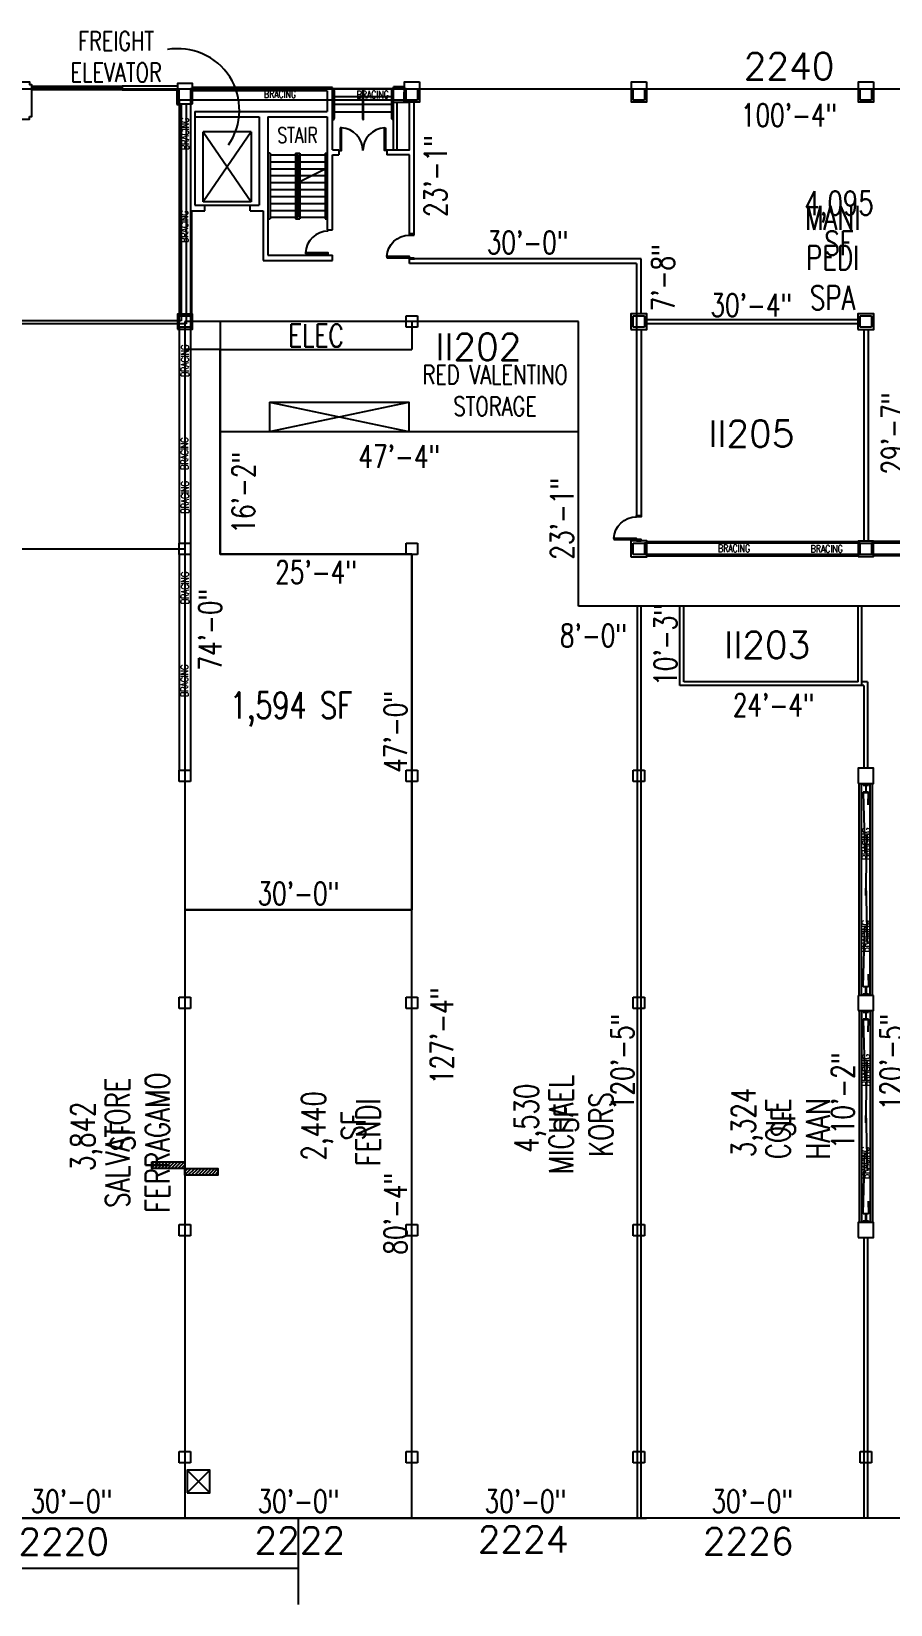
# Model space of a CAD drawing. Extents: x -13345 to 10098, y -1643 to 9113.
# Drawn here: x 3915 to 5277, y 1573 to 4067 of the extents above; entities that cross this region are included whole.
import ezdxf
from ezdxf.enums import TextEntityAlignment as Align

# ---------------------------------------------------------------- set-up
doc = ezdxf.new("R2010")
doc.units = 0
doc.header["$LTSCALE"] = 192
doc.header["$MEASUREMENT"] = 0
doc.linetypes.add('DASHED', pattern=[0.75, 0.5, -0.25])
doc.linetypes.add('DASHED2', pattern=[0.375, 0.25, -0.125])
doc.layers.get('0').update_dxf_attribs({"linetype": 'CONTINUOUS'})
doc.layers.get('DEFPOINTS').update_dxf_attribs({"linetype": 'CONTINUOUS'})
for name, color, linetype in [('ARCH-DOORS-EXTERIOR', 7, 'CONTINUOUS'), ('ARCH-DOORS-INTERIOR', 7, 'CONTINUOUS'), ('ARCH-FEATURES', 2, 'CONTINUOUS'), ('ARCH-WALLS-EXTERIOR', 5, 'CONTINUOUS'), ('ARCH-WALLS-INTERIOR', 1, 'CONTINUOUS'), ('DIMENSIONS-TENANT', 7, 'CONTINUOUS'), ('FM-SPNO', 3, 'CONTINUOUS'), ('FM-TENANT-SF', 6, 'CONTINUOUS'), ('FM-TEXT-TENANT', 6, 'CONTINUOUS'), ('STRUCTURAL-BRACING', 1, 'DASHED'), ('STRUCTURAL-COLUMNS', 3, 'CONTINUOUS'), ('TENANT-DEMISING', 4, 'CONTINUOUS'), ('TENANT-STOREFRONT-LEASELINE', 3, 'DASHED2'), ('TEXT-GENERAL', 2, 'CONTINUOUS')]:
    doc.layers.add(name, color=color, linetype=linetype)
doc.layers.add('COMMON AREA FILL', color=7, linetype='CONTINUOUS', true_color=0xdedede)
doc.styles.add('FMSTXT', font='simplex.shx', dxfattribs={"width": 0.75})
doc.styles.add('SIMPLEX', font='SIMPLEX.shx', dxfattribs={"width": 0.75})
doc.styles.get("Standard").update_dxf_attribs({"font": 'txt.shx', "width": 0.75})
doc.dimstyles.new('LP-SP-MP (without ticks)', dxfattribs={"dimscale": 0, "dimtxt": 36, "dimasz": 12, "dimexe": 8, "dimexo": 8, "dimgap": 8, "dimtad": 1, "dimdec": 0, "dimrnd": 0.0625, "dimzin": 3, "dimdsep": 46, "dimlunit": 4, "dimtxsty": 'Standard', "dimblk1": 'OBLIQUE', "dimblk2": 'OBLIQUE', "dimsah": 1, "dimcen": 0.5, "dimse1": 1, "dimse2": 1, "dimsd1": 1, "dimsd2": 1, "dimclrt": 256, "dimadec": 0, "dimazin": 0, "dimtfac": 6, "dimtdec": 0, "dimtofl": 0, "dimtmove": 0, "dimatfit": 3, "dimldrblk": 'OBLIQUE', "dimfxl": 1, "dimfrac": 2, "dimtolj": 1, "dimtzin": 3, "dimarcsym": 0})

# ---------------------------------------------------------------- blocks, each defined once
blk = doc.blocks.new('UNITSQUARE')
for p, q in [((1, 1), (0, 1)), ((0, 1), (0, 0)), ((0, 0), (1, 0)), ((1, 0), (1, 1))]:
    blk.add_line(p, q)
blk = doc.blocks.new('*D17')
at = {"layer": 'DEFPOINTS', "color": 0, "transparency": 16777216}
for p in [(3798.1, 1710.8), (4158.1, 1710.8), (4158.1, 1710.8)]:
    blk.add_point(p, dxfattribs=at)
at = {"layer": 'DIMENSIONS-TENANT', "transparency": 16777216, "insert": (3978.1, 1736.8), "char_height": 36, "attachment_point": 5}
blk.add_mtext('\\A1;30\'-0"', dxfattribs=at)
blk = doc.blocks.new('_OBLIQUE')
at = {"color": 0, "linetype": 'ByBlock'}
blk.add_line((-0.5, -0.5), (0.5, 0.5), dxfattribs=at)
blk = doc.blocks.new('*D22')
at = {"layer": 'DEFPOINTS', "color": 0, "transparency": 16777216}
for p in [(4158.1, 1710.8), (4518.1, 1710.8), (4518.1, 1710.8)]:
    blk.add_point(p, dxfattribs=at)
at = {"layer": 'DIMENSIONS-TENANT', "transparency": 16777216, "insert": (4338.1, 1736.8), "char_height": 36, "attachment_point": 5}
blk.add_mtext('\\A1;30\'-0"', dxfattribs=at)
blk = doc.blocks.new('fms4rm')
blk.add_attdef('FMS:RMID', text='', height=12).set_placement((0, 0), align=Align.MIDDLE_CENTER)
blk = doc.blocks.new('*D53')
at = {"layer": 'DEFPOINTS', "color": 0, "transparency": 16777216}
for p in [(4518.1, 3238.4), (4518.1, 1710.8), (4591.5, 1710.8)]:
    blk.add_point(p, dxfattribs=at)
at = {"layer": 'DIMENSIONS-TENANT', "transparency": 16777216, "insert": (4565.5, 2474.6), "char_height": 36, "attachment_point": 5, "rotation": 90}
blk.add_mtext('\\A1;127\'-4"', dxfattribs=at)
blk = doc.blocks.new('*D125')
at = {"layer": 'DEFPOINTS', "color": 0, "transparency": 16777216}
for p in [(4214.1, 3432.8), (4782.1, 3432.8), (4214.1, 3366.9)]:
    blk.add_point(p, dxfattribs=at)
at = {"layer": 'DIMENSIONS-TENANT', "transparency": 16777216, "insert": (4498.1, 3392.9), "char_height": 36, "attachment_point": 5}
blk.add_mtext('\\A1;47\'-4"', dxfattribs=at)
blk = doc.blocks.new('*D126')
at = {"layer": 'DEFPOINTS', "color": 0, "transparency": 16777216}
for p in [(4214.1, 3432.8), (4214.1, 3238.4), (4276.8, 3238.4)]:
    blk.add_point(p, dxfattribs=at)
at = {"layer": 'DIMENSIONS-TENANT', "transparency": 16777216, "insert": (4250.8, 3335.6), "char_height": 36, "attachment_point": 5, "rotation": 90}
blk.add_mtext('\\A1;16\'-2"', dxfattribs=at)
blk = doc.blocks.new('*D127')
at = {"layer": 'DEFPOINTS', "color": 0, "transparency": 16777216}
for p in [(4214.1, 3238.4), (4518.1, 3238.4), (4518.1, 3183.8)]:
    blk.add_point(p, dxfattribs=at)
at = {"layer": 'DIMENSIONS-TENANT', "transparency": 16777216, "insert": (4366.1, 3209.8), "char_height": 36, "attachment_point": 5}
blk.add_mtext('\\A1;25\'-4"', dxfattribs=at)
blk = doc.blocks.new('A$C1467163B')
at = {"layer": 'STRUCTURAL-BRACING', "ltscale": 10}
for p, q in [((-18, 342), (-18, 0)), ((0, 342), (0, 0))]:
    blk.add_line(p, q, dxfattribs=at)
at = {"layer": 'STRUCTURAL-BRACING', "style": 'SIMPLEX', "width": 0.75}
for p in [(-8.9, 288.8), (-9.6, 141.8)]:
    blk.add_text('BRACING', height=12, rotation=90, dxfattribs=at).set_placement(p, align=Align.MIDDLE_CENTER)
blk = doc.blocks.new('elevation change')
at = {"layer": 'ARCH-FEATURES'}
h = blk.add_hatch(dxfattribs=at)
h.set_pattern_fill('ANSI31', color=256, scale=30)
h.paths.add_polyline_path([(8820.1, -2.2), (8872.5, -2.2), (8872.5, -12.7), (8820.1, -12.7)])
h.paths.add_polyline_path([(8872.5, -12.7), (8924.9, -12.7), (8924.9, -23.3), (8872.5, -23.3)])
for p, q in [((8820.1, -2.2), (8872.5, -2.2)), ((8872.5, -2.2), (8872.5, -12.7)), ((8872.5, -12.7), (8924.9, -12.7))]:
    blk.add_line(p, q, dxfattribs=at)
for points in [[(8820.1, -2.2), (8872.5, -2.2), (8872.5, -12.7), (8820.1, -12.7)], [(8872.5, -12.7), (8924.9, -12.7), (8924.9, -23.3), (8872.5, -23.3)]]:
    blk.add_lwpolyline(points, close=True, dxfattribs=at)
blk = doc.blocks.new('*D240')
at = {"layer": 'DEFPOINTS', "color": 0, "transparency": 16777216}
for p in [(4514.3, 3975.8), (4581.7, 3975.8), (4514.3, 3699.2)]:
    blk.add_point(p, dxfattribs=at)
at = {"layer": 'DIMENSIONS-TENANT', "transparency": 16777216, "insert": (4555.7, 3837.5), "char_height": 36, "attachment_point": 5, "rotation": 90}
blk.add_mtext('\\A1;23\'-1"', dxfattribs=at)
blk = doc.blocks.new('*D241')
at = {"layer": 'DEFPOINTS', "color": 0, "transparency": 16777216}
for p in [(4514.3, 3706.4), (4514.3, 3699.2), (4874.3, 3699.2)]:
    blk.add_point(p, dxfattribs=at)
at = {"layer": 'DIMENSIONS-TENANT', "transparency": 16777216, "insert": (4701.6, 3732.4), "char_height": 36, "attachment_point": 5}
blk.add_mtext('\\A1;30\'-0"', dxfattribs=at)
blk = doc.blocks.new('*D242')
at = {"layer": 'DEFPOINTS', "color": 0, "transparency": 16777216}
for p in [(4874.3, 3699.2), (4942.3, 3699.2), (4874.3, 3606.8)]:
    blk.add_point(p, dxfattribs=at)
at = {"layer": 'DIMENSIONS-TENANT', "transparency": 16777216, "insert": (4916.3, 3676.2), "char_height": 36, "attachment_point": 5, "rotation": 90}
blk.add_mtext('\\A1;7\'-8"', dxfattribs=at)
blk = doc.blocks.new('*D243')
at = {"layer": 'DEFPOINTS', "color": 0, "transparency": 16777216}
for p in [(4874.3, 3606.8), (4874.3, 3606.8), (5238.4, 3606.8)]:
    blk.add_point(p, dxfattribs=at)
at = {"layer": 'DIMENSIONS-TENANT', "transparency": 16777216, "insert": (5056.3, 3632.8), "char_height": 36, "attachment_point": 5}
blk.add_mtext('\\A1;30\'-4"', dxfattribs=at)
blk = doc.blocks.new('*D244')
at = {"layer": 'DEFPOINTS', "color": 0, "transparency": 16777216}
for p in [(5238.4, 3606.8), (5238.4, 3251.8), (5306.9, 3251.8)]:
    blk.add_point(p, dxfattribs=at)
at = {"layer": 'DIMENSIONS-TENANT', "transparency": 16777216, "insert": (5280.9, 3429.3), "char_height": 36, "attachment_point": 5, "rotation": 90}
blk.add_mtext('\\A1;29\'-7"', dxfattribs=at)
blk = doc.blocks.new('*D571')
at = {"layer": 'DEFPOINTS', "color": 0, "transparency": 16777216}
for p in [(4518.1, 2674.4), (4518.1, 2674.4), (4518.1, 1710.8)]:
    blk.add_point(p, dxfattribs=at)
at = {"layer": 'DIMENSIONS-TENANT', "transparency": 16777216, "insert": (4492.1, 2192.6), "char_height": 36, "attachment_point": 5, "rotation": 90}
blk.add_mtext('\\A1;80\'-4"', dxfattribs=at)
blk = doc.blocks.new('*D572')
at = {"layer": 'DEFPOINTS', "color": 0, "transparency": 16777216}
for p in [(4158.1, 3562.4), (4224.1, 3562.4), (4158.1, 2674.4)]:
    blk.add_point(p, dxfattribs=at)
at = {"layer": 'DIMENSIONS-TENANT', "transparency": 16777216, "insert": (4198.1, 3118.4), "char_height": 36, "attachment_point": 5, "rotation": 90}
blk.add_mtext('\\A1;74\'-0"', dxfattribs=at)
blk = doc.blocks.new('*D573')
at = {"layer": 'DEFPOINTS', "color": 0, "transparency": 16777216}
for p in [(4518.1, 3238.4), (4518.1, 3238.4), (4518.1, 2674.4)]:
    blk.add_point(p, dxfattribs=at)
at = {"layer": 'DIMENSIONS-TENANT', "transparency": 16777216, "insert": (4492.1, 2956.4), "char_height": 36, "attachment_point": 5, "rotation": 90}
blk.add_mtext('\\A1;47\'-0"', dxfattribs=at)
blk = doc.blocks.new('*D574')
at = {"layer": 'DEFPOINTS', "color": 0, "transparency": 16777216}
for p in [(4158.1, 2674.4), (4158.1, 2674.4), (4518.1, 2674.4)]:
    blk.add_point(p, dxfattribs=at)
at = {"layer": 'DIMENSIONS-TENANT', "transparency": 16777216, "insert": (4338.1, 2700.4), "char_height": 36, "attachment_point": 5}
blk.add_mtext('\\A1;30\'-0"', dxfattribs=at)
blk = doc.blocks.new('*D576')
at = {"layer": 'DEFPOINTS', "color": 0, "transparency": 16777216}
for p in [(4514.3, 3975.8), (5718, 3975.8), (4514.3, 3908.1)]:
    blk.add_point(p, dxfattribs=at)
at = {"layer": 'DIMENSIONS-TENANT', "transparency": 16777216, "insert": (5116.2, 3934.1), "char_height": 36, "attachment_point": 5}
blk.add_mtext('\\A1;100\'-4"', dxfattribs=at)
blk = doc.blocks.new('*D577')
at = {"layer": 'DEFPOINTS', "color": 0, "transparency": 16777216}
for p in [(5238.4, 3251.8), (5718, 3251.8), (5718, 3251.8)]:
    blk.add_point(p, dxfattribs=at)
at = {"layer": 'DIMENSIONS-TENANT', "transparency": 16777216, "insert": (5478.2, 3277.8), "char_height": 36, "attachment_point": 5}
blk.add_mtext('\\A1;40\'-0"', dxfattribs=at)
blk = doc.blocks.new('*D774')
at = {"layer": 'DEFPOINTS', "color": 0, "transparency": 16777216}
for p in [(4518.1, 1710.8), (4518.1, 1710.8), (4878.1, 1710.8)]:
    blk.add_point(p, dxfattribs=at)
at = {"layer": 'DIMENSIONS-TENANT', "transparency": 16777216, "insert": (4698.1, 1736.8), "char_height": 36, "attachment_point": 5}
blk.add_mtext('\\A1;30\'-0"', dxfattribs=at)
blk = doc.blocks.new('*D775')
at = {"layer": 'DEFPOINTS', "color": 0, "transparency": 16777216}
for p in [(4878.1, 1710.8), (5237.8, 1710.8), (5237.8, 1710.8)]:
    blk.add_point(p, dxfattribs=at)
at = {"layer": 'DIMENSIONS-TENANT', "transparency": 16777216, "insert": (5057.9, 1736.8), "char_height": 36, "attachment_point": 5}
blk.add_mtext('\\A1;30\'-0"', dxfattribs=at)
blk = doc.blocks.new('*D776')
at = {"layer": 'DEFPOINTS', "color": 0, "transparency": 16777216}
for p in [(5237.8, 1710.8), (5538.1, 1710.8), (5538.1, 1710.8)]:
    blk.add_point(p, dxfattribs=at)
at = {"layer": 'DIMENSIONS-TENANT', "transparency": 16777216, "insert": (5388, 1736.8), "char_height": 36, "attachment_point": 5}
blk.add_mtext('\\A1;25\'-0"', dxfattribs=at)
blk = doc.blocks.new('*D780')
at = {"layer": 'DEFPOINTS', "color": 0, "transparency": 16777216}
for p in [(4782.1, 3432.8), (4782.1, 3432.8), (4782.1, 3155.8)]:
    blk.add_point(p, dxfattribs=at)
at = {"layer": 'DIMENSIONS-TENANT', "transparency": 16777216, "insert": (4756.1, 3294.3), "char_height": 36, "attachment_point": 5, "rotation": 90}
blk.add_mtext('\\A1;23\'-1"', dxfattribs=at)
blk = doc.blocks.new('*D781')
at = {"layer": 'DEFPOINTS', "color": 0, "transparency": 16777216}
for p in [(4782.1, 3155.8), (4878.1, 3155.8), (4878.1, 3083.3)]:
    blk.add_point(p, dxfattribs=at)
at = {"layer": 'DIMENSIONS-TENANT', "transparency": 16777216, "insert": (4806, 3109.3), "char_height": 36, "attachment_point": 5}
blk.add_mtext('\\A1;8\'-0"', dxfattribs=at)
blk = doc.blocks.new('*D782')
at = {"layer": 'DEFPOINTS', "color": 0, "transparency": 16777216}
for p in [(4878.1, 3155.8), (4878.1, 3155.8), (4878.1, 1710.8)]:
    blk.add_point(p, dxfattribs=at)
at = {"layer": 'DIMENSIONS-TENANT', "transparency": 16777216, "insert": (4852.1, 2433.3), "char_height": 36, "attachment_point": 5, "rotation": 90}
blk.add_mtext('\\A1;120\'-5"', dxfattribs=at)
blk = doc.blocks.new('*D783')
at = {"layer": 'DEFPOINTS', "color": 0, "transparency": 16777216}
for p in [(4946.1, 3032.8), (5237.6, 3032.8), (4946.1, 2973)]:
    blk.add_point(p, dxfattribs=at)
at = {"layer": 'DIMENSIONS-TENANT', "transparency": 16777216, "insert": (5091.8, 2999), "char_height": 36, "attachment_point": 5}
blk.add_mtext('\\A1;24\'-4"', dxfattribs=at)
blk = doc.blocks.new('*D784')
at = {"layer": 'DEFPOINTS', "color": 0, "transparency": 16777216}
for p in [(4946.1, 3155.8), (4946.1, 3155.8), (4946.1, 3032.8)]:
    blk.add_point(p, dxfattribs=at)
at = {"layer": 'DIMENSIONS-TENANT', "transparency": 16777216, "insert": (4920.1, 3094.3), "char_height": 36, "attachment_point": 5, "rotation": 90}
blk.add_mtext('\\A1;10\'-3"', dxfattribs=at)
blk = doc.blocks.new('*D787')
at = {"layer": 'DEFPOINTS', "color": 0, "transparency": 16777216}
for p in [(5227.5, 3032.8), (5237.6, 3032.8), (5237.8, 1710.8)]:
    blk.add_point(p, dxfattribs=at)
at = {"layer": 'DIMENSIONS-TENANT', "transparency": 16777216, "insert": (5201.5, 2371.8), "char_height": 36, "attachment_point": 5, "rotation": 90}
blk.add_mtext('\\A1;110\'-2"', dxfattribs=at)
blk = doc.blocks.new('*D789')
at = {"layer": 'DEFPOINTS', "color": 0, "transparency": 16777216}
for p in [(5237.8, 3155.8), (5304.4, 3155.8), (5237.8, 1710.8)]:
    blk.add_point(p, dxfattribs=at)
at = {"layer": 'DIMENSIONS-TENANT', "transparency": 16777216, "insert": (5278.4, 2433.3), "char_height": 36, "attachment_point": 5, "rotation": 90}
blk.add_mtext('\\A1;120\'-5"', dxfattribs=at)

msp = doc.modelspace()

# ---------------------------------------------------------------- linework, layer by layer
at = {"layer": 'ARCH-DOORS-EXTERIOR'}
for points in [[(4404.4, 3914), (4404.4, 3878), (4406.2, 3878), (4406.2, 3914)], [(4476.4, 3914), (4476.4, 3878), (4474.7, 3878), (4474.7, 3914)]]:
    msp.add_lwpolyline(points, close=True, dxfattribs=at)
for centre, start, end in [((4404.4, 3878), 0, 87.2137), ((4476.4, 3878), 92.7863, 180)]:
    msp.add_arc(centre, 36, start, end, dxfattribs=at)
at = {"layer": 'ARCH-DOORS-INTERIOR'}
for points in [[(4478.4, 3709.8, -0.401101), (4514.3, 3744)], [(4838.3, 3263.1, -0.401101), (4874.3, 3297.3)]]:
    msp.add_lwpolyline(points, format="xyb", dxfattribs=at)
for points in [[(4349.4, 3714.2), (4385.4, 3714.2), (4385.4, 3715.9), (4349.4, 3715.9)], [(4478.4, 3708), (4514.3, 3708), (4514.3, 3709.8), (4478.4, 3709.8)], [(4838.3, 3261.3), (4874.3, 3261.3), (4874.3, 3263.1), (4838.3, 3263.1)]]:
    msp.add_lwpolyline(points, close=True, dxfattribs=at)
for points in [[(4874.3, 3297.3), (4874.3, 3299.3), (4881.5, 3299.3), (4881.5, 3297.3), (4874.3, 3297.3)], [(4874.3, 3261.3), (4874.3, 3259.3), (4881.5, 3259.3), (4881.5, 3261.3), (4874.3, 3261.3)]]:
    msp.add_lwpolyline(points, dxfattribs=at)
msp.add_arc((4385.4, 3714.2), 36, 90, 177.2137, dxfattribs=at)
at = {"layer": 'ARCH-FEATURES'}
for p, q in [((4440, 3927.6), (4440, 3974.4)), ((4441.3, 3927.7), (4441.3, 3974.4)), ((4488.8, 3963), (4392.4, 3963)), ((4488.8, 3951), (4392.4, 3951)), ((4488.8, 3939), (4392.4, 3939)), ((4263.1, 3907.7), (4187.1, 3907.7)), ((4187.1, 3796.7), (4187.1, 3907.7)), ((4187.1, 3907.7), (4263.1, 3796.7)), ((4263.1, 3907.7), (4187.1, 3796.7)), ((4263.1, 3907.7), (4263.1, 3796.7)), ((4293.1, 3873.7), (4289.6, 3873.7)), ((4293.1, 3873.7), (4293.1, 3769.7)), ((4293.1, 3871.2), (4333.3, 3871.2)), ((4333.3, 3873.7), (4340.3, 3873.7)), ((4333.3, 3873.7), (4333.3, 3769.7)), ((4335.8, 3871.2), (4337.8, 3871.2)), ((4335.8, 3871.2), (4335.8, 3772.2)), ((4337.8, 3871.2), (4337.8, 3772.2)), ((4340.3, 3873.7), (4340.3, 3769.7)), ((4340.3, 3871.2), (4380.4, 3871.2)), ((4380.4, 3873.7), (4383.9, 3873.7)), ((4380.4, 3873.7), (4380.4, 3769.7)), ((4293.1, 3860.2), (4333.3, 3860.2)), ((4293.1, 3849.2), (4333.3, 3849.2)), ((4333.9, 3826), (4383.9, 3850.7)), ((4340.3, 3860.2), (4380.4, 3860.2)), ((4340.3, 3849.2), (4380.4, 3849.2)), ((4293.1, 3838.2), (4333.3, 3838.2)), ((4293.1, 3827.2), (4333.3, 3827.2)), ((4293.1, 3816.2), (4333.3, 3816.2)), ((4340.3, 3838.2), (4380.4, 3838.2)), ((4340.3, 3827.2), (4380.4, 3827.2)), ((4340.3, 3816.2), (4380.4, 3816.2)), ((4263.1, 3796.7), (4187.1, 3796.7)), ((4189.6, 3791.2), (4261.6, 3791.2)), ((4293.1, 3805.2), (4333.3, 3805.2)), ((4293.1, 3794.2), (4333.3, 3794.2)), ((4340.3, 3805.2), (4380.4, 3805.2)), ((4340.3, 3794.2), (4380.4, 3794.2)), ((4289.6, 3769.7), (4293.1, 3769.7)), ((4293.1, 3783.2), (4333.3, 3783.2)), ((4293.1, 3772.2), (4333.3, 3772.2)), ((4333.3, 3769.7), (4340.3, 3769.7)), ((4335.8, 3772.2), (4337.8, 3772.2)), ((4340.3, 3783.2), (4380.4, 3783.2)), ((4340.3, 3772.2), (4380.4, 3772.2)), ((4380.4, 3769.7), (4383.9, 3769.7)), ((4338.1, 1573.2), (4338.1, 1710.8))]:
    msp.add_line(p, q, dxfattribs=at)
for points in [[(4392.4, 3927), (4393.2, 3927, 0.414214), (4395.2, 3929), (4395.2, 3973, 0.414214), (4393.2, 3975), (4392.4, 3975)], [(4392.4, 3928.3), (4393.2, 3928.3, 0.414214), (4393.9, 3929), (4393.9, 3973, 0.414214), (4393.2, 3973.8), (4392.4, 3973.8)], [(4488.8, 3927), (4488.1, 3927, -0.414214), (4486.1, 3929), (4486.1, 3973, -0.414214), (4488.1, 3975), (4488.8, 3975)], [(4488.8, 3928.3), (4488.1, 3928.3, -0.414214), (4487.3, 3929), (4487.3, 3973, -0.414214), (4488.1, 3973.8), (4488.8, 3973.8)]]:
    msp.add_lwpolyline(points, format="xyb", dxfattribs=at)
for centre, start, end in [((4440.6, 3974.4), 359.9664, 180), ((4440.6, 3927.7), 180, 0.0336)]:
    msp.add_arc(centre, 0.625, start, end, dxfattribs=at)
at = {"layer": 'ARCH-WALLS-EXTERIOR'}
for p, q in [((4058.6, 3979.7), (3915.6, 3979.7)), ((3916.1, 3978.7), (3915.6, 3978.7)), ((3916.1, 3975.7), (3915.6, 3975.7)), ((4058.6, 3974.2), (3915.6, 3974.2)), ((3916.1, 3975.7), (3916.1, 3978.7)), ((4058.1, 3978.7), (3916.1, 3978.7)), ((4058.1, 3977.5), (3916.1, 3977.5)), ((4058.1, 3977), (3916.1, 3977)), ((4058.1, 3975.7), (3916.1, 3975.7)), ((4058.6, 3978.7), (4058.1, 3978.7)), ((4058.1, 3978.7), (4058.1, 3975.7)), ((4058.6, 3975.7), (4058.1, 3975.7)), ((4146.1, 3980.2), (4058.6, 3980.2)), ((4058.6, 3980.2), (4058.6, 3974.2)), ((4058.6, 3974.2), (4145.1, 3974.2)), ((4145.1, 3974.2), (4145.1, 3951.2)), ((4392.4, 3978), (4170.1, 3978)), ((4383.9, 3972.8), (4170.1, 3972.8)), ((4383.9, 3972.8), (4383.9, 3939.7)), ((4392.4, 3879), (4392.4, 3978)), ((4488.8, 3879), (4488.8, 3978.8)), ((4505.9, 3978.8), (4488.8, 3978.8)), ((4145.1, 3951.2), (4152.1, 3951.2)), ((4514.3, 3954), (4488.8, 3954)), ((4494.8, 3879), (4494.8, 3954)), ((4392.4, 3879), (4402.4, 3879)), ((4392.4, 3871.4), (4402.4, 3871.4)), ((4402.4, 3879), (4402.4, 3871.4)), ((4478.4, 3879), (4478.4, 3871.4)), ((4514.3, 3871.4), (4478.4, 3871.4)), ((3798.4, 1710.8), (4158.1, 1710.8)), ((4158.1, 1710.8), (7038.1, 1710.8))]:
    msp.add_line(p, q, dxfattribs=at)
for points in [[(3911.6, 3931.8), (3915.6, 3931.8), (3915.6, 3982.2), (3912.1, 3982.2), (3912.1, 3986.2), (3887.1, 3986.2), (3887.1, 3982.2), (3883.6, 3982.2), (3883.6, 3931.8), (3887.6, 3931.8), (3887.6, 3927.8), (3911.6, 3927.8)], [(4170.1, 3952.2), (4170.1, 3984.2), (4146.1, 3984.2), (4146.1, 3952.2)]]:
    msp.add_lwpolyline(points, close=True, dxfattribs=at)
for points in [[(4478.4, 3879), (4514.3, 3879), (4514.3, 3954.8)], [(4514.3, 3916.2), (4514.3, 3954.8)]]:
    msp.add_lwpolyline(points, dxfattribs=at)
at = {"layer": 'ARCH-WALLS-INTERIOR'}
for p, q in [((4521.6, 3744), (4521.6, 3954.8)), ((4174.1, 3939.7), (4174.1, 3791.2)), ((4174.1, 3939.7), (4383.9, 3939.7)), ((4174.1, 3931.2), (4276.1, 3931.2)), ((4276.1, 3931.2), (4276.1, 3791.2)), ((4289.6, 3931.2), (4289.6, 3712.2)), ((4289.6, 3931.2), (4383.9, 3931.2)), ((4383.9, 3931.2), (4383.9, 3752.2)), ((4392.4, 3752.2), (4392.4, 3871.4)), ((4514.3, 3744), (4514.3, 3871.4)), ((4174.1, 3791.2), (4189.6, 3791.2)), ((4189.6, 3782.7), (4189.6, 3791.2)), ((4261.6, 3791.2), (4276.1, 3791.2)), ((4261.6, 3782.7), (4261.6, 3791.2)), ((4169.3, 3618.8), (4169.3, 3782.7)), ((4169.3, 3782.7), (4189.6, 3782.7)), ((4261.6, 3782.7), (4282.1, 3782.7)), ((4282.1, 3782.7), (4282.1, 3703.7)), ((4383.9, 3752.2), (4392.4, 3752.2)), ((4282.1, 3703.7), (4392.4, 3703.7)), ((4289.6, 3712.2), (4392.4, 3712.2)), ((4392.4, 3703.7), (4392.4, 3712.2)), ((4514.3, 3699.2), (4514.3, 3708)), ((4874.3, 3699.2), (4514.3, 3699.2)), ((4521.6, 3706), (4521.6, 3708)), ((4881.7, 3706.4), (4521.6, 3706.4)), ((4874.3, 3699.2), (4874.3, 3299.2)), ((4881.7, 3618.8), (4881.7, 3706.4)), ((4782.1, 3606.8), (4158.1, 3606.8)), ((4158.1, 3606.8), (4158.1, 2674.4)), ((4214.1, 3606.8), (4214.1, 3238.4)), ((4518.1, 3606.8), (4518.1, 3562.4)), ((4782.1, 3155.8), (4782.1, 3606.8)), ((4881.5, 3594.2), (4881.5, 3299.2)), ((5225.5, 3609.8), (4890.6, 3609.8)), ((4890.6, 3603.8), (5225.5, 3603.8)), ((5234.6, 3594.2), (5234.6, 3258.8)), ((5241.9, 3258.9), (5241.9, 3594.2)), ((4214.1, 3562.4), (4518.1, 3562.4)), ((4292.1, 3432.8), (4513.2, 3478.9)), ((4292.1, 3478.9), (4513.2, 3432.8)), ((3510.1, 3246.8), (4158.1, 3246.8)), ((4890.6, 3258.5), (5225.9, 3258.5)), ((5585.5, 3258.5), (5250.2, 3258.5)), ((4518.1, 3238.4), (4518.1, 2674.4)), ((4890.6, 3235.3), (5225.9, 3235.3)), ((5585.5, 3235.3), (5250.2, 3235.3)), ((6592.1, 3155.8), (4782.1, 3155.8)), ((4943.1, 3029.8), (4943.1, 3155.2)), ((4949.1, 3035.8), (4949.1, 3155.2)), ((5225.6, 3035.8), (5225.6, 3155.2)), ((5231.6, 3029.8), (5231.6, 3155.2)), ((5231.6, 3029.8), (4943.1, 3029.8)), ((5225.6, 3035.8), (4949.1, 3035.8)), ((5227.5, 2538.8), (5227.5, 2874.8)), ((5231.1, 2538.8), (5231.1, 2874.8)), ((5244.9, 2538.8), (5244.9, 2874.8)), ((5248.5, 2538.8), (5248.5, 2874.8)), ((4518.1, 2674.4), (4158.1, 2674.4)), ((5227.5, 2514.8), (5227.5, 2178.8)), ((5231.1, 2514.8), (5231.1, 2178.8)), ((5244.9, 2514.8), (5244.9, 2178.8)), ((5248.5, 2514.8), (5248.5, 2178.8)), ((4161.5, 1750.2), (4197.5, 1786.2)), ((4161.5, 1786.2), (4197.5, 1750.2))]:
    msp.add_line(p, q, dxfattribs=at)
for points in [[(4521.6, 3744), (4521.6, 3746), (4514.3, 3746), (4514.3, 3744), (4521.6, 3744)], [(4521.6, 3708), (4521.6, 3706), (4514.3, 3706), (4514.3, 3708), (4521.6, 3708)], [(4292.1, 3478.9), (4513.2, 3478.9), (4513.2, 3432.8)], [(4292.1, 3478.9), (4292.1, 3432.8)], [(4161.5, 1750.2), (4197.5, 1750.2), (4197.5, 1786.2), (4161.5, 1786.2), (4161.5, 1750.2)]]:
    msp.add_lwpolyline(points, dxfattribs=at)
at = {"layer": 'COMMON AREA FILL'}
for points in [[(3421.1, 3975.8), (6186.3, 3975.8)], [(8424.3, 1710.8), (3122.4, 1708.8)]]:
    msp.add_lwpolyline(points, dxfattribs=at)
at = {"layer": 'DEFPOINTS'}
msp.add_lwpolyline([(4518.1, 3238.4), (4214.1, 3238.4), (4214.1, 3432.8), (4214.1, 3562.4), (4158.1, 3562.4), (4158.1, 2674.4), (4518.1, 2674.4)], close=True, dxfattribs=at)
at = {"layer": 'STRUCTURAL-BRACING'}
for points in [[(5233.9, 2860.5), (5242.1, 2860.5), (5242.1, 2861.1), (5238.4, 2861.1, -0.414214), (5238.2, 2861.4), (5238.2, 2871.9, -0.414214), (5238.4, 2872.1), (5242.1, 2872.1), (5242.1, 2872.8), (5233.9, 2872.8), (5233.9, 2872.1), (5237.6, 2872.1, -0.414214), (5237.8, 2871.9), (5237.8, 2861.4, -0.414214), (5237.6, 2861.1), (5233.9, 2861.1), (5233.9, 2860.5), (5242.1, 2553)], [(5233.9, 2553), (5242.1, 2553), (5242.1, 2552.4), (5238.4, 2552.4, 0.414214), (5238.2, 2552.1), (5238.2, 2541.6, 0.414214), (5238.4, 2541.4), (5242.1, 2541.4), (5242.1, 2540.8), (5233.9, 2540.8), (5233.9, 2541.4), (5237.6, 2541.4, 0.414214), (5237.8, 2541.6), (5237.8, 2552.1, 0.414214), (5237.6, 2552.4), (5233.9, 2552.4), (5233.9, 2553), (5242.1, 2860.5)], [(5233.9, 2500.5), (5242.1, 2500.5), (5242.1, 2501.1), (5238.4, 2501.1, -0.414214), (5238.2, 2501.4), (5238.2, 2511.9, -0.414214), (5238.4, 2512.1), (5242.1, 2512.1), (5242.1, 2512.8), (5233.9, 2512.8), (5233.9, 2512.1), (5237.6, 2512.1, -0.414214), (5237.8, 2511.9), (5237.8, 2501.4, -0.414214), (5237.6, 2501.1), (5233.9, 2501.1), (5233.9, 2500.5), (5242.1, 2193)], [(5233.9, 2193), (5242.1, 2193), (5242.1, 2192.4), (5238.4, 2192.4, 0.414214), (5238.2, 2192.1), (5238.2, 2181.6, 0.414214), (5238.4, 2181.4), (5242.1, 2181.4), (5242.1, 2180.8), (5233.9, 2180.8), (5233.9, 2181.4), (5237.6, 2181.4, 0.414214), (5237.8, 2181.6), (5237.8, 2192.1, 0.414214), (5237.6, 2192.4), (5233.9, 2192.4), (5233.9, 2193), (5242.1, 2500.5)]]:
    msp.add_lwpolyline(points, format="xyb", dxfattribs=at)
at = {"layer": 'STRUCTURAL-COLUMNS'}
for p, q in [((5250, 2538.8), (5226, 2538.8)), ((5226, 2538.8), (5226, 2514.8))]:
    msp.add_line(p, q, dxfattribs=at)
for points in [[(4530.1, 3986.8), (4530.1, 3954.8), (4505.9, 3954.8), (4506.1, 3986.8), (4530.1, 3986.8)], [(4890.1, 3986.8), (4890.1, 3954.8), (4866.1, 3954.8), (4866.1, 3986.8), (4890.1, 3986.8)], [(5250.1, 3986.8), (5250.1, 3954.8), (5226.1, 3954.8), (5226.1, 3986.8), (5250.1, 3986.8)], [(4146.1, 3594.8), (4170.1, 3594.8), (4170.1, 3618.8), (4146.1, 3618.8), (4146.1, 3594.8)], [(5226, 2874.8), (5250, 2874.8), (5250, 2898.8), (5226, 2898.8), (5226, 2874.8)], [(5226, 2514.8), (5250, 2514.8), (5250, 2538.8)], [(5226, 2154.8), (5250, 2154.8), (5250, 2178.8), (5226, 2178.8), (5226, 2154.8)]]:
    msp.add_lwpolyline(points, dxfattribs=at)
for points in [[(4865.5, 3594.2), (4890.6, 3594.2), (4890.6, 3619.3), (4865.5, 3619.3)], [(5225.5, 3594.2), (5250.6, 3594.2), (5250.6, 3619.3), (5225.5, 3619.3)], [(4865.5, 3234.2), (4890.6, 3234.2), (4890.6, 3259.3), (4865.5, 3259.3)], [(5225.9, 3234.7), (5250.2, 3234.7), (5250.2, 3258.9), (5225.9, 3258.9)]]:
    msp.add_lwpolyline(points, close=True, dxfattribs=at)
at = {"layer": 'TENANT-DEMISING'}
for p, q in [((4152.1, 3952.2), (4152.1, 3608.2)), ((4160.1, 3952.2), (4160.1, 3603.3)), ((4152.1, 3608.2), (3517.1, 3608.2)), ((4160.1, 3603.3), (3517.1, 3603.3)), ((4214.1, 3432.8), (4782.1, 3432.8)), ((4214.1, 3238.4), (4517.6, 3238.4)), ((4875.1, 3155.8), (4875.1, 1710.8)), ((4881.1, 3155.8), (4881.1, 1710.8)), ((5240.6, 3035.8), (5231.6, 3035.8)), ((5234.6, 3029.8), (5231.6, 3029.8)), ((5234.6, 3029.8), (5234.6, 2898.8)), ((5240.6, 3035.8), (5240.6, 2898.8)), ((4158.1, 2674.4), (4158.1, 1710.8)), ((4518.1, 1710.8), (4518.1, 2674.4)), ((5234.6, 2154.8), (5234.6, 1710.8)), ((5240.6, 2154.8), (5240.6, 1710.8))]:
    msp.add_line(p, q, dxfattribs=at)
at = {"layer": 'TENANT-STOREFRONT-LEASELINE'}
msp.add_line((4506, 3975.8), (6174.1, 3975.8), dxfattribs=at)
at = {"layer": 'TEXT-GENERAL'}
msp.add_arc((4147.3, 3942.3), 97.2, 325.1846, 100.1114, dxfattribs=at)

# ---------------------------------------------------------------- block references
at = {"layer": 'ARCH-FEATURES'}
msp.add_blockref('elevation change', (-4714.4, 2277.1), dxfattribs=at)
at = {"layer": 'FM-SPNO', "xscale": 3.5, "yscale": 3.5, "zscale": 3.5}
for p, values in [((5116.2, 4011.8), {'FMS:RMID': '2240'}), ((4340.3, 1675), {'FMS:RMID': '2222'}), ((4694.6, 1676.4), {'FMS:RMID': '2224'}), ((3966, 1672.9), {'FMS:RMID': '2220'}), ((5051.5, 1673.6), {'FMS:RMID': '2226'})]:
    msp.add_blockref('fms4rm', p, dxfattribs=at).add_auto_attribs(values)
at = {"layer": 'STRUCTURAL-BRACING', "rotation": 270}
for p in [(4167.1, 3957.8), (4887.1, 3237.8), (5247.1, 3237.8)]:
    msp.add_blockref('A$C1467163B', p, dxfattribs=at)
at = {"layer": 'STRUCTURAL-BRACING'}
for p in [(4167.1, 3615.8), (4167.1, 3255.8), (4167.1, 2895.8)]:
    msp.add_blockref('A$C1467163B', p, dxfattribs=at)
at = {"layer": 'STRUCTURAL-COLUMNS', "xscale": 18, "yscale": -18, "zscale": 12}
for p in [(4149.1, 3975.8), (4509.1, 3975.8), (4869.1, 3975.8), (5229.1, 3975.8), (4149.1, 3615.8), (4509.1, 3615.8), (4869.1, 3615.8), (5229.1, 3615.8), (4149.1, 3255.8), (4509.1, 3255.8), (4869.1, 3255.8), (5229.1, 3255.8), (4149.1, 2895.8), (4509.1, 2895.8), (4869.1, 2895.8), (4149.1, 2535.8), (4509.1, 2535.8), (4869.1, 2535.8), (4149.1, 2175.8), (4509.1, 2175.8), (4869.1, 2175.8), (4149.1, 1815.8), (4509.1, 1815.8), (4869.1, 1815.8), (5229.1, 1815.8)]:
    msp.add_blockref('UNITSQUARE', p, dxfattribs=at)

# ---------------------------------------------------------------- texts
at = {"layer": 'FM-SPNO'}
for s, p in [('II202', (4623.4, 3566.9)), ('II205', (5056.3, 3429.3)), ('II203', (5081.5, 3094.4))]:
    msp.add_text(s, height=42, dxfattribs=at).set_placement(p, align=Align.MIDDLE_CENTER)
at = {"layer": 'FM-TENANT-SF', "style": 'SIMPLEX', "width": 0.75}
msp.add_text('1,594 SF', height=42, dxfattribs=at).set_placement((4326.6, 2965), align=Align.BOTTOM_CENTER)
at = {"layer": 'FM-TENANT-SF', "insert": (5195.4, 3763.1), "char_height": 38, "width": 1, "attachment_point": 5, "style": 'FMSTXT'}
msp.add_mtext('4,095 SF', dxfattribs=at)
at = {"layer": 'FM-TENANT-SF', "char_height": 38, "width": 1, "attachment_point": 5, "rotation": 90, "style": 'FMSTXT'}
for s, insert in [('4,530 SF', (4731.3, 2344)), ('2,440 SF', (4393.9, 2331.9)), ('3,324 SF', (5075.4, 2337.3)), ('3,842 SF', (4027.9, 2315.3))]:
    msp.add_mtext(s, dxfattribs=dict(at, insert=insert))
at = {"layer": 'FM-TEXT-TENANT', "attachment_point": 5}
for s, insert, char_height, width, style in [('MANI PEDI SPA', (5185.4, 3708.1), 38, 1, 'FMSTXT'), ('RED VALENTINO\\PSTORAGE', (4650.1, 3497.6), 30, 264, 'SIMPLEX')]:
    msp.add_mtext(s, dxfattribs=dict(at, insert=insert, char_height=char_height, width=width, style=style))
at = {"layer": 'FM-TEXT-TENANT', "char_height": 38, "width": 1, "attachment_point": 5, "rotation": 90, "style": 'FMSTXT'}
for s, insert in [('SALVATORE FERRAGAMO', (4082.9, 2305.3)), ('MICHAEL KORS', (4786.3, 2334)), ('FENDI', (4448.9, 2321.9)), ('COLE HAAN', (5130.4, 2327.3))]:
    msp.add_mtext(s, dxfattribs=dict(at, insert=insert))
at = {"layer": 'STRUCTURAL-BRACING', "style": 'SIMPLEX', "width": 0.75}
for p in [(4158.2, 3328.3), (5238.2, 2779), (5237.4, 2632.6), (5238.2, 2420.2), (5237.4, 2273.3)]:
    msp.add_text('BRACING', height=12, rotation=90, dxfattribs=at).set_placement(p, align=Align.MIDDLE_CENTER)
at = {"layer": 'TEXT-GENERAL', "style": 'SIMPLEX', "width": 0.75}
for s, height, p in [('STAIR', 24, (4336.8, 3902.4)), ('ELEC', 36, (4366.1, 3584.6))]:
    msp.add_text(s, height=height, dxfattribs=at).set_placement(p, align=Align.MIDDLE_CENTER)
at = {"layer": 'TEXT-GENERAL', "insert": (4049, 4026.8), "char_height": 30, "width": 194.143, "attachment_point": 5, "style": 'SIMPLEX'}
msp.add_mtext('FREIGHT ELEVATOR', dxfattribs=at)

# ---------------------------------------------------------------- dimensions: what is measured, and where the dimension line sits
at = {"layer": 'DIMENSIONS-TENANT'}
for base, p1, p2, picture, middle in [((4581.7, 3975.8), (4514.3, 3699.2), (4514.3, 3975.8), '*D240', (4555.7, 3837.5)), ((5306.9, 3251.8), (5238.4, 3606.8), (5238.4, 3251.8), '*D244', (5280.9, 3429.3)), ((4224.1, 3562.4), (4158.1, 2674.4), (4158.1, 3562.4), '*D572', (4198.1, 3118.4)), ((4276.8, 3238.4), (4214.1, 3432.8), (4214.1, 3238.4), '*D126', (4250.8, 3335.6)), ((4782.1, 3432.8), (4782.1, 3155.8), (4782.1, 3432.8), '*D780', (4756.1, 3294.3)), ((4518.1, 3238.4), (4518.1, 2674.4), (4518.1, 3238.4), '*D573', (4492.1, 2956.4)), ((4591.5, 1710.8), (4518.1, 3238.4), (4518.1, 1710.8), '*D53', (4565.5, 2474.6)), ((4878.1, 3155.8), (4878.1, 1710.8), (4878.1, 3155.8), '*D782', (4852.1, 2433.3)), ((5304.4, 3155.8), (5237.8, 1710.8), (5237.8, 3155.8), '*D789', (5278.4, 2433.3)), ((4518.1, 2674.4), (4518.1, 1710.8), (4518.1, 2674.4), '*D571', (4492.1, 2192.6))]:
    dim = msp.add_linear_dim(base=base, p1=p1, p2=p2, angle=90, dimstyle='LP-SP-MP (without ticks)', override={"dimscale": 1}, dxfattribs=at)
    dim.commit()
    dim.dimension.update_dxf_attribs({"geometry": picture, "text_midpoint": middle})
for base, p1, p2, picture, middle in [((4514.3, 3908.1), (5718, 3975.8), (4514.3, 3975.8), '*D576', (5116.2, 3934.1)), ((4874.3, 3606.8), (5238.4, 3606.8), (4874.3, 3606.8), '*D243', (5056.3, 3632.8)), ((4214.1, 3366.9), (4782.1, 3432.8), (4214.1, 3432.8), '*D125', (4498.1, 3392.9)), ((5718, 3251.8), (5238.4, 3251.8), (5718, 3251.8), '*D577', (5478.2, 3277.8)), ((4518.1, 3183.8), (4214.1, 3238.4), (4518.1, 3238.4), '*D127', (4366.1, 3209.8)), ((4946.0686, 2972.959), (5237.6311, 3032.7767), (4946.0686, 3032.7767), '*D783', (5091.8499, 2998.959)), ((4158.1, 2674.4), (4518.1, 2674.4), (4158.1, 2674.4), '*D574', (4338.1, 2700.4)), ((4518.1, 1710.8), (4878.1, 1710.8), (4518.1, 1710.8), '*D774', (4698.1, 1736.8)), ((5237.8, 1710.8), (4878.1, 1710.8), (5237.8, 1710.8), '*D775', (5057.9, 1736.8)), ((5538.1, 1710.8), (5237.8, 1710.8), (5538.1, 1710.8), '*D776', (5388, 1736.8))]:
    dim = msp.add_linear_dim(base=base, p1=p1, p2=p2, dimstyle='LP-SP-MP (without ticks)', override={"dimscale": 1}, dxfattribs=at)
    dim.commit()
    dim.dimension.update_dxf_attribs({"geometry": picture, "text_midpoint": middle})
for base, p1, p2, picture, middle in [((4514.3, 3706.4), (4874.3, 3699.2), (4514.3, 3699.2), '*D241', (4701.6, 3706.4)), ((4878.1, 3083.3), (4782.1, 3155.8), (4878.1, 3155.8), '*D781', (4806, 3083.3)), ((4158.1, 1710.8), (3798.1, 1710.8), (4158.1, 1710.8), '*D17', (3978.1, 1710.8)), ((4518.1, 1710.8), (4158.1, 1710.8), (4518.1, 1710.8), '*D22', (4338.1, 1710.8))]:
    dim = msp.add_linear_dim(base=base, p1=p1, p2=p2, dimstyle='LP-SP-MP (without ticks)', override={"dimscale": 1}, dxfattribs=at)
    dim.commit()
    dim.dimension.update_dxf_attribs({"geometry": picture, "text_midpoint": middle, "dimtype": 160})
for base, p1, p2, picture, middle in [((4942.3, 3699.2), (4874.3, 3606.8), (4874.3, 3699.2), '*D242', (4942.3, 3676.2)), ((4946.1, 3155.8), (4946.1, 3032.8), (4946.1, 3155.8), '*D784', (4946.1, 3094.3)), ((5227.5, 3032.8), (5237.8, 1710.8), (5237.6, 3032.8), '*D787', (5227.5, 2371.8))]:
    dim = msp.add_linear_dim(base=base, p1=p1, p2=p2, angle=90, dimstyle='LP-SP-MP (without ticks)', override={"dimscale": 1}, dxfattribs=at)
    dim.commit()
    dim.dimension.update_dxf_attribs({"geometry": picture, "text_midpoint": middle, "dimtype": 160})

# ---------------------------------------------------------------- leaders
at = {"layer": 'ARCH-FEATURES'}
msp.add_leader([(3476.7, 1631), (4338.1, 1631)], dimstyle='LP-SP-MP (without ticks)', override={"dimscale": 1, "dimasz": 60}, dxfattribs=at)

doc.saveas('drawing.dxf')
